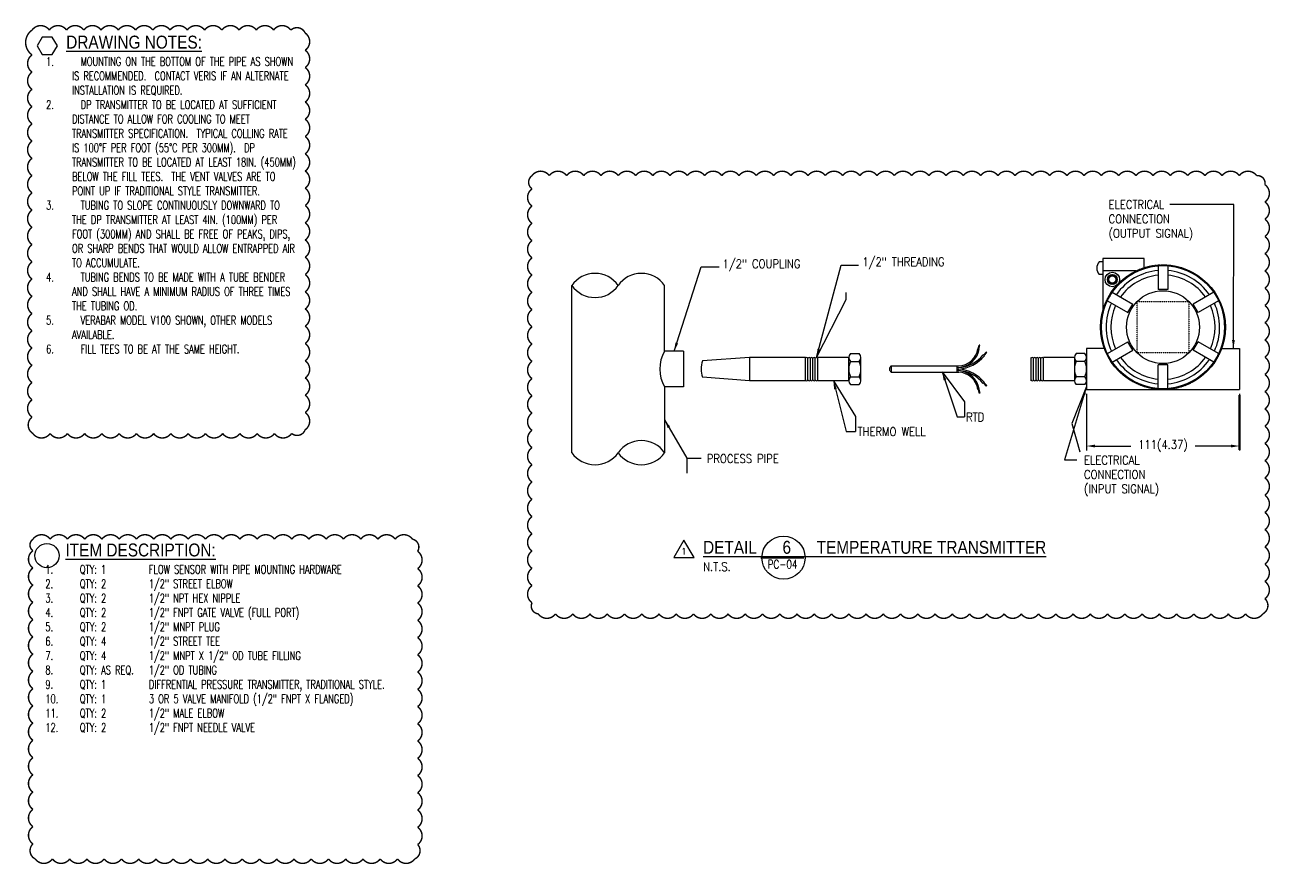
# Model space of a CAD drawing. Header units: inches. Extents: x 10198 to 13598, y 8611 to 9216.
# Drawn here: x 12732 to 13598, y 8611 to 9195 of the extents above; entities that cross this region are included whole.
import ezdxf
from ezdxf.enums import TextEntityAlignment as Align

# ---------------------------------------------------------------- set-up
doc = ezdxf.new("R2010")
doc.units = ezdxf.units.IN
doc.header["$LTSCALE"] = 0.1
doc.header["$MEASUREMENT"] = 0
doc.linetypes.add('HIDDEN2', pattern=[0.1875, 0.125, -0.0625])
doc.layers.get('0').update_dxf_attribs({"lineweight": 18})
doc.layers.get('Defpoints').update_dxf_attribs({"color": 251, "lineweight": 140})
for name, color, linetype in [('ADDENDUM NO. 1', 200, 'Continuous'), ('DT-LTSO', 52, 'Continuous'), ('DT-TEXT', 141, 'Continuous'), ('DT-TEXT @ 48', 141, 'Continuous'), ('E-POWR-IDEN', 71, 'Continuous'), ('E-POWR-IDEN @ 48', 71, 'Continuous')]:
    doc.layers.add(name, color=color, linetype=linetype)
doc.layers.add('AMMENDMENT NO. 1', color=200, linetype='Continuous', lineweight=18)
doc.layers.add('Defpoints @ 12', color=251, linetype='Continuous', lineweight=140, plot=False)
doc.styles.add('Note', font='romans.shx', dxfattribs={"width": 0.75})
doc.styles.add('RomanS', font='romans.shx', dxfattribs={"width": 0.85})
doc.dimstyles.new('FH_Arrow_Leader', dxfattribs={"dimscale": 96, "dimtxt": 0.09375, "dimasz": 0.125, "dimexe": 0.0625, "dimexo": 0.0625, "dimgap": 0.09, "dimtad": 0, "dimtih": 1, "dimtoh": 1, "dimdec": 4, "dimzin": 0, "dimdsep": 46, "dimlunit": 4, "dimtxsty": 'RomanS', "dimcen": 0.09, "dimadec": 0, "dimazin": 0, "dimtfac": 1, "dimtdec": 4, "dimtofl": 0, "dimtmove": 0, "dimatfit": 3, "dimfxl": 1, "dimtolj": 1, "dimtzin": 0, "dimarcsym": 0})

# ---------------------------------------------------------------- blocks, each defined once
blk = doc.blocks.new('Anno_Hexagon')
at = {"color": 0, "linetype": 'ByBlock', "lineweight": -2}
blk.add_lwpolyline([(1.17, 0), (0.58, 1.01), (-0.58, 1.01), (-1.17, 0), (-0.58, -1.01), (0.58, -1.01)], close=True, dxfattribs=at)
at = {"color": 0, "linetype": 'ByBlock', "lineweight": -2, "style": 'Note', "width": 0.85}
blk.add_attdef('ID', text='', height=1, dxfattribs=at).set_placement((0, 0), align=Align.MIDDLE)
blk = doc.blocks.new('*D115')
at = {"layer": 'Defpoints', "color": 0, "transparency": 16777216}
for p in [(13470.44, 8941.35), (13576.93, 8941.35), (13470.44, 8902.04)]:
    blk.add_point(p, dxfattribs=at)
at = {"layer": 'E-POWR-IDEN', "color": 0, "lineweight": -2, "transparency": 16777216}
for p, q in [((13470.44, 8938.35), (13470.44, 8899.04)), ((13576.93, 8938.35), (13576.93, 8899.04)), ((13476.44, 8902.04), (13501.4, 8902.04)), ((13570.93, 8902.04), (13545.98, 8902.04))]:
    blk.add_line(p, q, dxfattribs=at)
at = {"layer": 'E-POWR-IDEN', "color": 0, "transparency": 16777216}
for points in [[(13476.44, 8903.04), (13476.44, 8901.04), (13470.44, 8902.04)], [(13570.93, 8903.04), (13570.93, 8901.04), (13576.93, 8902.04)]]:
    blk.add_solid(points, dxfattribs=at)
at = {"layer": 'E-POWR-IDEN', "color": 0, "transparency": 16777216, "insert": (13523.69, 8902.04), "char_height": 6, "attachment_point": 5, "style": 'RomanS'}
blk.add_mtext('\\A1;111(4.37)', dxfattribs=at)
blk = doc.blocks.new('Anno_Revision_A')
at = {"color": 0, "linetype": 'ByBlock', "lineweight": -2}
blk.add_lwpolyline([(1.18, -0.68), (0, 1.36), (-1.18, -0.68)], close=True, dxfattribs=at)
at = {"color": 0, "linetype": 'ByBlock', "lineweight": -2, "style": 'RomanS'}
blk.add_attdef('REVISION', text='', height=0.75, dxfattribs=at).set_placement((0, 0.06), align=Align.MIDDLE)

msp = doc.modelspace()

# ---------------------------------------------------------------- hatches: boundary and pattern name
at = {"layer": 'DT-LTSO'}
h = msp.add_hatch(dxfattribs=at)
h.set_pattern_fill('ANSI31', color=256, scale=1.333333, angle=-180, style=0)
h.set_pattern_definition([(225, (-5038.7872, 7880.45464), (0.1178511302, -0.1178511302), [])])
h.paths.add_polyline_path([(13567.07157, 8984.73295, 1), (13480.30584, 8984.73295, 1)])
h.paths.add_polyline_path([(13480.87676, 8984.73295, -1), (13566.50065, 8984.73295, -1)], flags=16)
h = msp.add_hatch(dxfattribs=at)
h.set_pattern_fill('ANSI31', color=256, scale=5.333333, angle=-180, style=0)
h.set_pattern_definition([(225, (-5037.0511, 7882.48464), (0.47140452, -0.47140452), [])])
h.paths.add_polyline_path([(13491.92884, 9017.88974, 1), (13484.9997, 9017.88974, 1)])
h.paths.add_polyline_path([(13485.96049, 9017.88974, -1), (13490.96805, 9017.88974, -1)], flags=16)

# ---------------------------------------------------------------- linework, layer by layer
at = {"layer": 'ADDENDUM NO. 1', "const_width": 1}
msp.add_lwpolyline([(13084.83643, 9090.11942, -0.52056705), (13096.83643, 9090.11942, -0.52056705), (13108.83643, 9090.11942, -0.52056705), (13120.83643, 9090.11942, -0.52056705), (13132.83643, 9090.11942, -0.52056705), (13144.83643, 9090.11942, -0.52056705), (13156.83643, 9090.11942, -0.52056705), (13168.83643, 9090.11942, -0.52056705), (13180.83643, 9090.11942, -0.52056705), (13192.83643, 9090.11942, -0.52056705), (13204.83643, 9090.11942, -0.52056705), (13216.83643, 9090.11942, -0.52056705), (13228.83643, 9090.11942, -0.52056705), (13240.83643, 9090.11942, -0.52056705), (13252.83643, 9090.11942, -0.52056705), (13264.83643, 9090.11942, -0.52056705), (13276.83643, 9090.11942, -0.52056705), (13288.83643, 9090.11942, -0.52056705), (13300.83643, 9090.11942, -0.52056705), (13312.83643, 9090.11942, -0.52056705), (13324.83643, 9090.11942, -0.52056705), (13336.83643, 9090.11942, -0.52056705), (13348.83643, 9090.11942, -0.52056705), (13360.83643, 9090.11942, -0.52056705), (13372.83643, 9090.11942, -0.52056705), (13384.83643, 9090.11942, -0.52056705), (13396.83643, 9090.11942, -0.52056705), (13408.83643, 9090.11942, -0.52056705), (13420.83643, 9090.11942, -0.52056705), (13432.83643, 9090.11942, -0.52056705), (13444.83643, 9090.11942, -0.52056705), (13456.83643, 9090.11942, -0.52056705), (13468.83643, 9090.11942, -0.52056705), (13480.83643, 9090.11942, -0.52056705), (13492.83643, 9090.11942, -0.52056705), (13504.83643, 9090.11942, -0.52056705), (13516.83643, 9090.11942, -0.52056705), (13528.83643, 9090.11942, -0.52056705), (13540.83643, 9090.11942, -0.52056705), (13552.83643, 9090.11942, -0.52056705), (13564.83643, 9090.11942, -0.52056705), (13576.83643, 9090.11942, -0.52056705), (13588.83643, 9090.11942, -0.52056705), (13594.56675, 9083.84974, -0.52056705), (13594.56675, 9071.84974, -0.52056705), (13594.56675, 9059.84974, -0.52056705), (13594.56675, 9047.84974, -0.52056705), (13594.56675, 9035.84974, -0.52056705), (13594.56675, 9023.84974, -0.52056705), (13594.56675, 9011.84974, -0.52056705), (13594.56675, 8999.84974, -0.52056705), (13594.56675, 8987.84974, -0.52056705), (13594.56675, 8975.84974, -0.52056705), (13594.56675, 8963.84974, -0.52056705), (13594.56675, 8951.84974, -0.52056705), (13594.56675, 8939.84974, -0.52056705), (13594.56675, 8927.84974, -0.52056705), (13594.56675, 8915.84974, -0.52056705), (13594.56675, 8903.84974, -0.52056705), (13594.56675, 8891.84974, -0.52056705), (13594.56675, 8879.84974, -0.52056705), (13594.56675, 8867.84974, -0.52056705), (13594.56675, 8855.84974, -0.52056705), (13594.56675, 8843.84974, -0.52056705), (13594.56675, 8831.84974, -0.52056705), (13594.56675, 8819.84974, -0.52056705), (13594.56675, 8807.84974, -0.52056705), (13594.56675, 8795.84974, -0.52056705), (13593.13885, 8785.27764, -0.52056705), (13581.13885, 8785.27764, -0.52056705), (13569.13885, 8785.27764, -0.52056705), (13557.13885, 8785.27764, -0.52056705), (13545.13885, 8785.27764, -0.52056705), (13533.13885, 8785.27764, -0.52056705), (13521.13885, 8785.27764, -0.52056705), (13509.13885, 8785.27764, -0.52056705), (13497.13885, 8785.27764, -0.52056705), (13485.13885, 8785.27764, -0.52056705), (13473.13885, 8785.27764, -0.52056705), (13461.13885, 8785.27764, -0.52056705), (13449.13885, 8785.27764, -0.52056705), (13437.13885, 8785.27764, -0.52056705), (13425.13885, 8785.27764, -0.52056705), (13413.13885, 8785.27764, -0.52056705), (13401.13885, 8785.27764, -0.52056705), (13389.13885, 8785.27764, -0.52056705), (13377.13885, 8785.27764, -0.52056705), (13365.13885, 8785.27764, -0.52056705), (13353.13885, 8785.27764, -0.52056705), (13341.13885, 8785.27764, -0.52056705), (13329.13885, 8785.27764, -0.52056705), (13317.13885, 8785.27764, -0.52056705), (13305.13885, 8785.27764, -0.52056705), (13293.13885, 8785.27764, -0.52056705), (13281.13885, 8785.27764, -0.52056705), (13269.13885, 8785.27764, -0.52056705), (13257.13885, 8785.27764, -0.52056705), (13245.13885, 8785.27764, -0.52056705), (13233.13885, 8785.27764, -0.52056705), (13221.13885, 8785.27764, -0.52056705), (13209.13885, 8785.27764, -0.52056705), (13197.13885, 8785.27764, -0.52056705), (13185.13885, 8785.27764, -0.52056705), (13173.13885, 8785.27764, -0.52056705), (13161.13885, 8785.27764, -0.52056705), (13149.13885, 8785.27764, -0.52056705), (13137.13885, 8785.27764, -0.52056705), (13125.13885, 8785.27764, -0.52056705), (13113.13885, 8785.27764, -0.52056705), (13101.13885, 8785.27764, -0.52056705), (13089.13885, 8785.27764, -0.52056705), (13084.83643, 8792.97522, -0.52056705), (13084.83643, 8804.97522, -0.52056705), (13084.83643, 8816.97522, -0.52056705), (13084.83643, 8828.97522, -0.52056705), (13084.83643, 8840.97522, -0.52056705), (13084.83643, 8852.97522, -0.52056705), (13084.83643, 8864.97522, -0.52056705), (13084.83643, 8876.97522, -0.52056705), (13084.83643, 8888.97522, -0.52056705), (13084.83643, 8900.97522, -0.52056705), (13084.83643, 8912.97522, -0.52056705), (13084.83643, 8924.97522, -0.52056705), (13084.83643, 8936.97522, -0.52056705), (13084.83643, 8948.97522, -0.52056705), (13084.83643, 8960.97522, -0.52056705), (13084.83643, 8972.97522, -0.52056705), (13084.83643, 8984.97522, -0.52056705), (13084.83643, 8996.97522, -0.52056705), (13084.83643, 9008.97522, -0.52056705), (13084.83643, 9020.97522, -0.52056705), (13084.83643, 9032.97522, -0.52056705), (13084.83643, 9044.97522, -0.52056705), (13084.83643, 9056.97522, -0.52056705), (13084.83643, 9068.97522, -0.52056705), (13084.83643, 9080.97522, -0.52056705)], format="xyb", close=True, dxfattribs=at)
at = {"layer": 'AMMENDMENT NO. 1', "const_width": 1}
for points in [[(12737.06154, 9191.41532, -0.52056705), (12749.06154, 9191.41532, -0.52056705), (12761.06154, 9191.41532, -0.52056705), (12773.06154, 9191.41532, -0.52056705), (12785.06154, 9191.41532, -0.52056705), (12797.06154, 9191.41532, -0.52056705), (12809.06154, 9191.41532, -0.52056705), (12821.06154, 9191.41532, -0.52056705), (12833.06154, 9191.41532, -0.52056705), (12845.06154, 9191.41532, -0.52056705), (12857.06154, 9191.41532, -0.52056705), (12869.06154, 9191.41532, -0.52056705), (12881.06154, 9191.41532, -0.52056705), (12893.06154, 9191.41532, -0.52056705), (12905.06154, 9191.41532, -0.52056705), (12917.06154, 9191.41532, -0.52056705), (12927.02409, 9189.37787, -0.52056705), (12927.02409, 9177.37787, -0.52056705), (12927.02409, 9165.37787, -0.52056705), (12927.02409, 9153.37787, -0.52056705), (12927.02409, 9141.37787, -0.52056705), (12927.02409, 9129.37787, -0.52056705), (12927.02409, 9117.37787, -0.52056705), (12927.02409, 9105.37787, -0.52056705), (12927.02409, 9093.37787, -0.52056705), (12927.02409, 9081.37787, -0.52056705), (12927.02409, 9069.37787, -0.52056705), (12927.02409, 9057.37787, -0.52056705), (12927.02409, 9045.37787, -0.52056705), (12927.02409, 9033.37787, -0.52056705), (12927.02409, 9021.37787, -0.52056705), (12927.02409, 9009.37787, -0.52056705), (12927.02409, 8997.37787, -0.52056705), (12927.02409, 8985.37787, -0.52056705), (12927.02409, 8973.37787, -0.52056705), (12927.02409, 8961.37787, -0.52056705), (12927.02409, 8949.37787, -0.52056705), (12927.02409, 8937.37787, -0.52056705), (12927.02409, 8925.37787, -0.52056705), (12927.02409, 8913.37787, -0.52056705), (12917.63536, 8910.7666, -0.52056705), (12905.63536, 8910.7666, -0.52056705), (12893.63536, 8910.7666, -0.52056705), (12881.63536, 8910.7666, -0.52056705), (12869.63536, 8910.7666, -0.52056705), (12857.63536, 8910.7666, -0.52056705), (12845.63536, 8910.7666, -0.52056705), (12833.63536, 8910.7666, -0.52056705), (12821.63536, 8910.7666, -0.52056705), (12809.63536, 8910.7666, -0.52056705), (12797.63536, 8910.7666, -0.52056705), (12785.63536, 8910.7666, -0.52056705), (12773.63536, 8910.7666, -0.52056705), (12761.63536, 8910.7666, -0.52056705), (12749.63536, 8910.7666, -0.52056705), (12737.63536, 8910.7666, -0.52056705), (12737.06154, 8922.19278, -0.52056705), (12737.06154, 8934.19278, -0.52056705), (12737.06154, 8946.19278, -0.52056705), (12737.06154, 8958.19278, -0.52056705), (12737.06154, 8970.19278, -0.52056705), (12737.06154, 8982.19278, -0.52056705), (12737.06154, 8994.19278, -0.52056705), (12737.06154, 9006.19278, -0.52056705), (12737.06154, 9018.19278, -0.52056705), (12737.06154, 9030.19278, -0.52056705), (12737.06154, 9042.19278, -0.52056705), (12737.06154, 9054.19278, -0.52056705), (12737.06154, 9066.19278, -0.52056705), (12737.06154, 9078.19278, -0.52056705), (12737.06154, 9090.19278, -0.52056705), (12737.06154, 9102.19278, -0.52056705), (12737.06154, 9114.19278, -0.52056705), (12737.06154, 9126.19278, -0.52056705), (12737.06154, 9138.19278, -0.52056705), (12737.06154, 9150.19278, -0.52056705), (12737.06154, 9162.19278, -0.52056705), (12737.06154, 9174.19278, -0.52056705)], [(12737.66839, 8837.20497, -0.52056705), (12749.66839, 8837.20497, -0.52056705), (12761.66839, 8837.20497, -0.52056705), (12773.66839, 8837.20497, -0.52056705), (12785.66839, 8837.20497, -0.52056705), (12797.66839, 8837.20497, -0.52056705), (12809.66839, 8837.20497, -0.52056705), (12821.66839, 8837.20497, -0.52056705), (12833.66839, 8837.20497, -0.52056705), (12845.66839, 8837.20497, -0.52056705), (12857.66839, 8837.20497, -0.52056705), (12869.66839, 8837.20497, -0.52056705), (12881.66839, 8837.20497, -0.52056705), (12893.66839, 8837.20497, -0.52056705), (12905.66839, 8837.20497, -0.52056705), (12917.66839, 8837.20497, -0.52056705), (12929.66839, 8837.20497, -0.52056705), (12941.66839, 8837.20497, -0.52056705), (12953.66839, 8837.20497, -0.52056705), (12965.66839, 8837.20497, -0.52056705), (12977.66839, 8837.20497, -0.52056705), (12989.66839, 8837.20497, -0.52056705), (13001.66839, 8837.20497, -0.52056705), (13005.23746, 8828.77404, -0.52056705), (13005.23746, 8816.77404, -0.52056705), (13005.23746, 8804.77404, -0.52056705), (13005.23746, 8792.77404, -0.52056705), (13005.23746, 8780.77404, -0.52056705), (13005.23746, 8768.77404, -0.52056705), (13005.23746, 8756.77404, -0.52056705), (13005.23746, 8744.77404, -0.52056705), (13005.23746, 8732.77404, -0.52056705), (13005.23746, 8720.77404, -0.52056705), (13005.23746, 8708.77404, -0.52056705), (13005.23746, 8696.77404, -0.52056705), (13005.23746, 8684.77404, -0.52056705), (13005.23746, 8672.77404, -0.52056705), (13005.23746, 8660.77404, -0.52056705), (13005.23746, 8648.77404, -0.52056705), (13005.23746, 8636.77404, -0.52056705), (13005.23746, 8624.77404, -0.52056705), (13003.22761, 8614.7839, -0.52056705), (12991.22761, 8614.7839, -0.52056705), (12979.22761, 8614.7839, -0.52056705), (12967.22761, 8614.7839, -0.52056705), (12955.22761, 8614.7839, -0.52056705), (12943.22761, 8614.7839, -0.52056705), (12931.22761, 8614.7839, -0.52056705), (12919.22761, 8614.7839, -0.52056705), (12907.22761, 8614.7839, -0.52056705), (12895.22761, 8614.7839, -0.52056705), (12883.22761, 8614.7839, -0.52056705), (12871.22761, 8614.7839, -0.52056705), (12859.22761, 8614.7839, -0.52056705), (12847.22761, 8614.7839, -0.52056705), (12835.22761, 8614.7839, -0.52056705), (12823.22761, 8614.7839, -0.52056705), (12811.22761, 8614.7839, -0.52056705), (12799.22761, 8614.7839, -0.52056705), (12787.22761, 8614.7839, -0.52056705), (12775.22761, 8614.7839, -0.52056705), (12763.22761, 8614.7839, -0.52056705), (12751.22761, 8614.7839, -0.52056705), (12739.22761, 8614.7839, -0.52056705), (12737.66839, 8625.22468, -0.52056705), (12737.66839, 8637.22468, -0.52056705), (12737.66839, 8649.22468, -0.52056705), (12737.66839, 8661.22468, -0.52056705), (12737.66839, 8673.22468, -0.52056705), (12737.66839, 8685.22468, -0.52056705), (12737.66839, 8697.22468, -0.52056705), (12737.66839, 8709.22468, -0.52056705), (12737.66839, 8721.22468, -0.52056705), (12737.66839, 8733.22468, -0.52056705), (12737.66839, 8745.22468, -0.52056705), (12737.66839, 8757.22468, -0.52056705), (12737.66839, 8769.22468, -0.52056705), (12737.66839, 8781.22468, -0.52056705), (12737.66839, 8793.22468, -0.52056705), (12737.66839, 8805.22468, -0.52056705), (12737.66839, 8817.22468, -0.52056705), (12737.66839, 8829.22468, -0.52056705)]]:
    msp.add_lwpolyline(points, format="xyb", close=True, dxfattribs=at)
at = {"layer": 'Defpoints'}
msp.add_line((13577.02165, 8937.40118), (13577.0141, 8899.49255), dxfattribs=at)
at = {"layer": 'DT-LTSO'}
for p, q in [((13481.92273, 9030.15662), (13479.35275, 9030.15662)), ((13510.55787, 9032.60921), (13481.92273, 9032.60921)), ((13481.92273, 9032.60921), (13481.92273, 9023.92206)), ((13510.55787, 9026.08091), (13510.55787, 9032.60921)), ((13520.28173, 9027.40912), (13520.28173, 9010.90072)), ((13527.09568, 9027.40912), (13527.09568, 9010.90072)), ((13481.92273, 9021.38314), (13479.35275, 9021.38314)), ((13505.07992, 9023.92206), (13481.92273, 9023.92206)), ((13481.92273, 9023.92206), (13481.92273, 8996.46648)), ((13112.4956, 8897.37269), (13112.4956, 9013.75786)), ((13177.0076, 8967.92733), (13177.0076, 9013.75786)), ((13488.43355, 9009.02156), (13502.73024, 9000.76737)), ((13527.09568, 9010.90072), (13520.28173, 9010.90072)), ((13558.94386, 9009.02156), (13544.64717, 9000.76737)), ((13485.02657, 9003.12051), (13499.32326, 8994.86631)), ((13499.32326, 8994.86631), (13502.73024, 9000.76737)), ((13548.05415, 8994.86631), (13544.64717, 9000.76737)), ((13562.35084, 9003.12051), (13548.05415, 8994.86631)), ((13485.02657, 8966.3454), (13499.32326, 8974.59959)), ((13502.73024, 8968.69854), (13499.32326, 8974.59959)), ((13544.64717, 8968.69854), (13548.05415, 8974.59959)), ((13562.35084, 8966.3454), (13548.05415, 8974.59959)), ((13190.29034, 8967.92733), (13177.0076, 8967.92733)), ((13190.29034, 8967.92733), (13190.29034, 8943.20322)), ((13306.2807, 8966.31727), (13312.43422, 8966.31727)), ((13395.84521, 8969.51474), (13394.92161, 8969.72604)), ((13395.1892, 8969.66482), (13395.79535, 8972.31437)), ((13395.57762, 8969.57596), (13396.18377, 8972.22551)), ((13396.18377, 8972.22551), (13395.79535, 8972.31437)), ((13399.44692, 8964.87002), (13398.65883, 8965.58837)), ((13398.9069, 8965.36478), (13400.75661, 8967.35628)), ((13399.19885, 8965.09361), (13401.04857, 8967.08511)), ((13401.04857, 8967.08511), (13400.75661, 8967.35628)), ((13469.36967, 8966.31727), (13463.21615, 8966.31727)), ((13482.96408, 8969.78046), (13470.44487, 8969.78046)), ((13470.44487, 8969.78046), (13470.44487, 8941.35009)), ((13488.43355, 8960.44434), (13502.73024, 8968.69854)), ((13558.94386, 8960.44434), (13544.64717, 8968.69854)), ((13564.41334, 8969.78046), (13576.93254, 8969.78046)), ((13576.93254, 8969.78046), (13576.93254, 8941.35009)), ((13236.16321, 8963.62927), (13203.50255, 8961.23436)), ((13274.9916, 8963.62927), (13236.16321, 8963.62927)), ((13236.16321, 8963.62927), (13236.16321, 8947.50127)), ((13274.9916, 8947.50127), (13274.9916, 8963.62927)), ((13274.9916, 8951.53066), (13274.9916, 8959.59988)), ((13274.9916, 8951.53066), (13274.9916, 8959.59988)), ((13276.71118, 8947.99031), (13276.71118, 8963.14024)), ((13276.71118, 8947.99031), (13276.71118, 8962.23556)), ((13276.71118, 8947.99031), (13276.71118, 8962.23556)), ((13278.43077, 8947.99031), (13278.43077, 8963.14024)), ((13278.43077, 8947.99031), (13278.43077, 8962.23556)), ((13278.43077, 8947.99031), (13278.43077, 8962.23556)), ((13280.15036, 8947.99031), (13280.15036, 8963.14024)), ((13280.15036, 8947.99031), (13280.15036, 8962.23556)), ((13280.15036, 8947.99031), (13280.15036, 8962.23556)), ((13281.86994, 8947.99031), (13281.86994, 8963.14024)), ((13281.86994, 8947.99031), (13281.86994, 8963.14024)), ((13281.86994, 8947.99031), (13281.86994, 8963.14024)), ((13283.58953, 8947.50127), (13283.58953, 8963.62927)), ((13305.2055, 8963.62927), (13283.58953, 8963.62927)), ((13305.2055, 8947.50127), (13305.2055, 8963.62927)), ((13306.2807, 8960.94127), (13312.43422, 8960.94127)), ((13313.50942, 8947.50127), (13313.50942, 8963.62927)), ((13334.71928, 8957.73675), (13334.71928, 8953.3938)), ((13334.71928, 8957.73675), (13380.21976, 8957.73675)), ((13380.21976, 8957.73675), (13380.21976, 8953.3938)), ((13380.21976, 8957.73675), (13381.5731, 8957.73675)), ((13380.21976, 8956.65101), (13381.5731, 8956.65101)), ((13431.92705, 8947.50127), (13431.92705, 8963.62927)), ((13431.92705, 8951.53066), (13431.92705, 8959.59988)), ((13431.92705, 8951.53066), (13431.92705, 8959.59988)), ((13433.64664, 8947.99031), (13433.64664, 8963.14024)), ((13433.64664, 8947.99031), (13433.64664, 8962.23556)), ((13433.64664, 8947.99031), (13433.64664, 8962.23556)), ((13435.36622, 8947.99031), (13435.36622, 8963.14024)), ((13435.36622, 8947.99031), (13435.36622, 8962.23556)), ((13435.36622, 8947.99031), (13435.36622, 8962.23556)), ((13437.08581, 8947.99031), (13437.08581, 8963.14024)), ((13437.08581, 8947.99031), (13437.08581, 8962.23556)), ((13437.08581, 8947.99031), (13437.08581, 8962.23556)), ((13438.8054, 8947.99031), (13438.8054, 8963.14024)), ((13438.8054, 8947.99031), (13438.8054, 8963.14024)), ((13438.8054, 8947.99031), (13438.8054, 8963.14024)), ((13462.14095, 8963.62927), (13440.52498, 8963.62927)), ((13440.52498, 8947.50127), (13440.52498, 8963.62927)), ((13462.14095, 8963.62927), (13462.14095, 8947.50127)), ((13469.36967, 8960.94127), (13463.21615, 8960.94127)), ((13470.44487, 8963.62927), (13470.44487, 8947.50127)), ((13520.28173, 8942.05679), (13520.28173, 8958.56518)), ((13527.09568, 8958.56518), (13520.28173, 8958.56518)), ((13527.09568, 8942.05679), (13527.09568, 8958.56518)), ((13236.16321, 8947.50127), (13203.50255, 8949.89618)), ((13274.9916, 8947.50127), (13236.16321, 8947.50127)), ((13305.2055, 8947.50127), (13283.58953, 8947.50127)), ((13306.2807, 8950.18927), (13312.43422, 8950.18927)), ((13334.71928, 8953.3938), (13380.21976, 8953.3938)), ((13380.21976, 8955.56527), (13381.5731, 8955.56527)), ((13380.21976, 8954.47954), (13381.5731, 8954.47954)), ((13380.21976, 8953.3938), (13381.5731, 8953.3938)), ((13462.14095, 8947.50127), (13440.52498, 8947.50127)), ((13469.36967, 8950.18927), (13463.21615, 8950.18927)), ((13190.29034, 8943.20322), (13177.0076, 8943.20322)), ((13177.0076, 8943.20322), (13177.0076, 8897.37269)), ((13306.2807, 8944.81327), (13312.43422, 8944.81327)), ((13395.84521, 8941.61581), (13394.92161, 8941.40451)), ((13395.1892, 8941.46573), (13395.79535, 8938.81618)), ((13395.57762, 8941.55459), (13396.18377, 8938.90504)), ((13396.18377, 8938.90504), (13395.79535, 8938.81618)), ((13399.44692, 8946.26053), (13398.65883, 8945.54218)), ((13398.9069, 8945.76577), (13400.75661, 8943.77427)), ((13399.19885, 8946.03694), (13401.04857, 8944.04544)), ((13401.04857, 8944.04544), (13400.75661, 8943.77427)), ((13469.36967, 8944.81327), (13463.21615, 8944.81327)), ((13470.44487, 8941.35009), (13576.93254, 8941.35009))]:
    msp.add_line(p, q, dxfattribs=at)
at = {"layer": 'DT-LTSO', "linetype": 'HIDDEN2', "ltscale": 0.5}
msp.add_lwpolyline([(13541.60169, 8966.81997), (13505.71997, 8966.87589), (13505.77572, 9002.64594), (13541.60169, 9002.64594)], close=True, dxfattribs=at)
at = {"layer": 'DT-LTSO'}
for centre, radius in [((13523.68871, 8984.73295), 43.38286), ((13523.68871, 8984.73295), 42.81195), ((13488.46427, 9017.88974), 5.05144), ((13488.46427, 9017.88974), 3.46457), ((13488.46427, 9017.88974), 2.50378), ((13523.68871, 8984.73295), 25.33279)]:
    msp.add_circle(centre, radius, dxfattribs=at)
for centre, radius, start, end in [((13484.13623, 9025.76988), 6.49039, 137.47725242, 222.52274758), ((13128.6236, 9002.4933), 19.67238, 34.9322583, 145.0677417), ((13160.8796, 9002.4933), 19.67238, 34.9322583, 145.0677417), ((13523.59818, 8984.7681), 39.47319, 94.82116938, 145.02698135), ((13523.67806, 8984.78127), 36.207, 95.38636766, 144.65869118), ((13523.51195, 8984.63297), 39.64316, 34.92754505, 84.81338897), ((13523.7292, 8984.76944), 36.20772, 35.37880175, 84.66510953), ((13128.6236, 9025.02241), 19.67238, 214.9322583, 325.0677417), ((13523.53539, 8984.75329), 39.4324, 154.87045166, 205.18092654), ((13523.5915, 8984.75344), 36.15598, 155.35736168, 204.69859921), ((13523.76882, 8984.71454), 36.18389, 335.36446982, 24.68625767), ((13523.66752, 8984.72381), 39.44524, 334.98193368, 25.04116681), ((13198.18151, 8955.56527), 24.51845, 149.72213476, 210.27786524), ((13309.1031, 8963.62927), 3.8976, 136.39718117, 223.60281883), ((13309.61182, 8963.62927), 3.8976, 316.39718117, 43.60281883), ((13381.06958, 8971.72291), 13.99523, 272.06184431, 351.79687975), ((13380.58973, 8972.09125), 15.47152, 273.64417459, 350.41373259), ((13380.12089, 8980.22748), 23.62115, 273.5247178, 321.7024121), ((13379.60528, 8981.16493), 25.67517, 274.39562877, 320.60551778), ((13466.03855, 8963.62927), 3.8976, 136.39718117, 223.60281883), ((13466.54727, 8963.62927), 3.8976, 316.39718117, 43.60281883), ((13217.11042, 8955.56527), 14.74153, 157.38320993, 202.61679007), ((13275.85139, 8962.62894), 1.00034, 30.73918925, 149.26081075), ((13277.57098, 8962.62894), 1.00034, 30.73918925, 149.26081075), ((13279.29056, 8962.62894), 1.00034, 30.73918925, 149.26081075), ((13281.01015, 8962.62894), 1.00034, 30.73918925, 149.26081075), ((13282.72974, 8962.62894), 1.00034, 30.73918925, 149.26081075), ((13319.1831, 8955.56527), 13.9776, 157.3801351, 202.6198649), ((13299.53182, 8955.56527), 13.9776, 337.3801351, 22.6198649), ((13335.9945, 8955.56527), 2.51823, 120.42391909, 239.57608091), ((13432.78684, 8962.62894), 1.00034, 30.73918925, 149.26081075), ((13434.50643, 8962.62894), 1.00034, 30.73918925, 149.26081075), ((13436.22602, 8962.62894), 1.00034, 30.73918925, 149.26081075), ((13437.9456, 8962.62894), 1.00034, 30.73918925, 149.26081075), ((13439.66519, 8962.62894), 1.00034, 30.73918925, 149.26081075), ((13476.11855, 8955.56527), 13.9776, 157.3801351, 202.6198649), ((13456.46727, 8955.56527), 13.9776, 337.3801351, 22.6198649), ((13523.60787, 8984.73708), 39.50491, 215.01148336, 265.17022761), ((13523.6941, 8984.73091), 36.25864, 215.38455907, 264.59979802), ((13523.61847, 8984.73946), 39.50818, 275.04926817, 325.09528063), ((13523.70744, 8984.73383), 36.2628, 275.36138334, 324.59268913), ((13275.85139, 8948.50161), 1.00034, 210.73918925, 329.26081075), ((13277.57098, 8948.50161), 1.00034, 210.73918925, 329.26081075), ((13279.29056, 8948.50161), 1.00034, 210.73918925, 329.26081075), ((13281.01015, 8948.50161), 1.00034, 210.73918925, 329.26081075), ((13282.72974, 8948.50161), 1.00034, 210.73918925, 329.26081075), ((13309.1031, 8947.50127), 3.8976, 136.39718117, 223.60281883), ((13309.61182, 8947.50127), 3.8976, 316.39718117, 43.60281883), ((13379.60528, 8929.96562), 25.67517, 39.39448222, 85.60437123), ((13380.58973, 8939.0393), 15.47152, 9.58626741, 86.35582541), ((13380.12089, 8930.90307), 23.62115, 38.2975879, 86.4752822), ((13381.06958, 8939.40763), 13.99523, 8.20312025, 87.93815569), ((13432.78684, 8948.50161), 1.00034, 210.73918925, 329.26081075), ((13434.50643, 8948.50161), 1.00034, 210.73918925, 329.26081075), ((13436.22602, 8948.50161), 1.00034, 210.73918925, 329.26081075), ((13437.9456, 8948.50161), 1.00034, 210.73918925, 329.26081075), ((13439.66519, 8948.50161), 1.00034, 210.73918925, 329.26081075), ((13466.03855, 8947.50127), 3.8976, 136.39718117, 223.60281883), ((13466.54727, 8947.50127), 3.8976, 316.39718117, 43.60281883), ((13160.8796, 8886.10814), 19.67238, 34.9322583, 145.0677417), ((13128.6236, 8908.63724), 19.67238, 214.9322583, 325.0677417), ((13160.8796, 8908.63724), 19.67238, 214.9322583, 325.0677417)]:
    msp.add_arc(centre, radius, start, end, dxfattribs=at)
at = {"layer": 'DT-TEXT'}
msp.add_line((13243.85907, 8824.32454), (13273.88217, 8824.32454), dxfattribs=at)
msp.add_circle((13259.75633, 8824.32454), 15, dxfattribs=at)
at = {"layer": 'E-POWR-IDEN'}
msp.add_circle((12747.41169, 8825.77506), 8.39448, dxfattribs=at)

# ---------------------------------------------------------------- block references
at = {"layer": 'E-POWR-IDEN', "xscale": 6, "yscale": 6, "zscale": 6}
msp.add_blockref('Anno_Revision_A', (13190.45678, 8828.45571), dxfattribs=at).add_auto_attribs({'REVISION': '1'})
at = {"layer": 'E-POWR-IDEN @ 48', "xscale": 6, "yscale": 6, "zscale": 6}
msp.add_blockref('Anno_Hexagon', (12747.63965, 9180.39783), dxfattribs=at)

# ---------------------------------------------------------------- texts
at = {"layer": 'DT-TEXT @ 48', "attachment_point": 1, "style": 'RomanS'}
for s, insert, char_height, width in [('\\A1;{\\fArial|b0|i0|c0|p34;\\H2x;\\LDETAIL      6      \\A0;TEMPERATURE TRANSMITTER\\A1;\\P\\Fromans|c0;\\H0.66667x;\\lN.T.S.\\P} ', (13203.81486, 8836.06857), 4.5, 24192), ('\\pi3.4723;{\\W0.75;PC-04}', (13245.18724, 8822.75179), 6.0002995, 28.8027741)]:
    msp.add_mtext(s, dxfattribs=dict(at, insert=insert, char_height=char_height, width=width))
at = {"layer": 'E-POWR-IDEN @ 48', "attachment_point": 1, "style": 'RomanS'}
for s, insert, char_height, width in [('\\A1;{\\fArial|b0|i0|c0|p34;\\H2x;\\W1;   \\H0.74996x;\\W0.85;\\LDRAWING NOTES:\\H0.6667x;\\P\\pi-18.001,l18.001;\\Fromans|c0;\\W0.7;\\l1.^IMOUNTING ON THE BOTTOM OF THE PIPE AS SHOWN IS RECOMMENDED.  CONTACT VERIS IF AN ALTERNATE INSTALLATION IS REQUIRED.\\P2.^IDP TRANSMITTER TO BE LOCATED AT SUFFICIENT DISTANCE TO ALLOW FOR COOLING TO MEET TRANSMITTER SPECIFICATION.  TYPICAL COLLING RATE IS 100°F PER FOOT (55°C PER 300MM).  DP TRANSMITTER TO BE LOCATED AT LEAST 18IN. (450MM) BELOW THE FILL TEES.  THE VENT VALVES ARE TO POINT UP IF TRADITIONAL STYLE TRANSMITTER.\\P3.^ITUBING TO SLOPE CONTINUOUSLY DOWNWARD TO THE DP TRANSMITTER AT LEAST 4IN. (100MM) PER FOOT (300MM) AND SHALL BE FREE OF PEAKS, DIPS, OR SHARP BENDS THAT WOULD ALLOW ENTRAPPED AIR TO ACCUMULATE.\\P4.^ITUBING BENDS TO BE MADE WITH A TUBE BENDER AND SHALL HAVE A MINIMUM RADIUS OF THREE TIMES THE TUBING OD.\\P5.^IVERABAR MODEL V100 SHOWN, OTHER MODELS AVAILABLE.\\P6.^IFILL TEES TO BE AT THE SAME HEIGHT.}', (12746.84396, 9187.55322), 6.00033487, 174.8913073), ('ELECTRICAL CONNECTION (OUTPUT SIGNAL)', (13485.8786, 9073.03376), 6, 77), ('ELECTRICAL CONNECTION\\P(INPUT SIGNAL)', (13468.78733, 8895.23214), 6, 65.6078429), ('\\A1;{\\fArial|b0|i0|c0|p34;\\H2x;\\W1;   \\H0.74996x;\\W0.85;\\LITEM DESCRIPTION:\\P\\Fromans|c0;\\H0.6667x;\\W0.7;\\l1.^IQTY: 1^I^IFLOW SENSOR WITH PIPE MOUNTING HARDWARE\\H2x; \\H0.5x;\\P2.^IQTY: 2^I^I1/2" STREET ELBOW\\H1.8571x; \\H0.53846x;\\P3.^IQTY: 2^I^I1/2" NPT HEX NIPPLE\\H1.9048x; \\H0.525x;\\P4.^IQTY: 2^I^I1/2" FNPT GATE VALVE (FULL PORT)\\H1.8889x; \\H0.52941x;\\P5.^IQTY: 2^I^I1/2" MNPT PLUG\\H1.8942x; \\H0.52793x;\\P6.^IQTY: 4^I^I1/2" STREET TEE\\H1.8924x; \\H0.52842x;\\P7.^IQTY: 4^I^I1/2" MNPT X 1/2" OD TUBE FILLING\\H1.893x; \\H0.52826x;\\P8.^IQTY: AS REQ.^I1/2" OD TUBING\\H1.8928x; \\H0.52831x;\\P9.^IQTY: 1^I^IDIFFRENTIAL PRESSURE TRANSMITTER, TRADITIONAL STYLE.\\H1.7024x; \\H0.58741x;\\P10.^IQTY: 1^I^I3 OR 5 VALVE MANIFOLD (1/2" FNPT X FLANGED)\\H1.9563x; \\H0.51116x;\\P11.^IQTY: 2^I^I1/2" MALE ELBOW\\H1.8717x; \\H0.53427x;\\P12.^IQTY: 2^I^I1/2" FNPT NEEDLE VALVE\\H1.8999x; }', (12746.31591, 8834.21083), 6.0003349, 273.8389522)]:
    msp.add_mtext(s, dxfattribs=dict(at, insert=insert, char_height=char_height, width=width))
at = {"layer": 'E-POWR-IDEN @ 48', "char_height": 6, "attachment_point": 1, "style": 'RomanS'}
for s, insert in [('1/2" THREADING', (13314.50906, 9033.1587)), ('1/2" COUPLING', (13217.30972, 9031.78773)), ('RTD', (13386.69931, 8925.20549)), ('THERMO WELL', (13311.20875, 8915.07391)), ('PROCESS PIPE', (13206.37155, 8896.28564))]:
    msp.add_mtext(s, dxfattribs=dict(at, insert=insert))

# ---------------------------------------------------------------- dimensions: what is measured, and where the dimension line sits
at = {"layer": 'E-POWR-IDEN @ 48'}
dim = msp.add_linear_dim(base=(13470.44487, 8902.04386), p1=(13576.93254, 8941.35009), p2=(13470.44487, 8941.35009), text='111(4.37)', dimstyle='FH_Arrow_Leader', override={"dimscale": 48, "dimtxt": 0.125, "dimtix": 0, "dimtofl": 0, "dimtmove": 0, "dimatfit": 3}, dxfattribs=at)
dim.commit()
dim.dimension.update_dxf_attribs({"geometry": '*D115', "text_midpoint": (13523.68871, 8902.04386)})

# ---------------------------------------------------------------- leaders
at = {"layer": 'Defpoints @ 12'}
for points in [[(13282.72974, 8963.62927), (13303.39478, 9004.09814), (13303.39478, 9008.92212)], [(13294.39752, 8947.50127), (13309.88488, 8922.65246), (13309.88488, 8912.19562)], [(13370.15899, 8953.59121), (13385.64635, 8932.80874), (13385.64635, 8922.35191)], [(13470.44487, 8943.44336), (13460.20023, 8917.61892), (13465.75389, 8898.08974)], [(13177.0076, 8920.28795), (13192.49497, 8893.49685), (13192.49497, 8883.04001)]]:
    msp.add_leader(points, dimstyle='FH_Arrow_Leader', override={"dimscale": 12}, dxfattribs=at)
at = {"layer": 'E-POWR-IDEN @ 48'}
for points in [[(13572.66582, 8969.78046), (13573.05937, 9070.0332), (13528.36829, 9070.00716)], [(13183.64897, 8967.92733), (13202.35837, 9026.64062), (13214.87198, 9026.65744)], [(13282.72974, 8963.62927), (13299.84791, 9027.94782), (13311.95256, 9027.98615)], [(13294.39752, 8947.50127), (13303.33989, 8912.18779), (13309.88488, 8912.19562)], [(13370.15899, 8953.59121), (13380.53801, 8922.34279), (13385.64635, 8922.35191)], [(13470.44487, 8943.44336), (13455.23845, 8892.39981), (13463.78945, 8892.40149)], [(13177.0076, 8920.28795), (13192.49497, 8893.49685), (13202.48743, 8893.49004)]]:
    msp.add_leader(points, dimstyle='FH_Arrow_Leader', override={"dimscale": 48, "dimgap": 0.09, "dimtad": 0}, dxfattribs=at)

doc.saveas('drawing.dxf')
